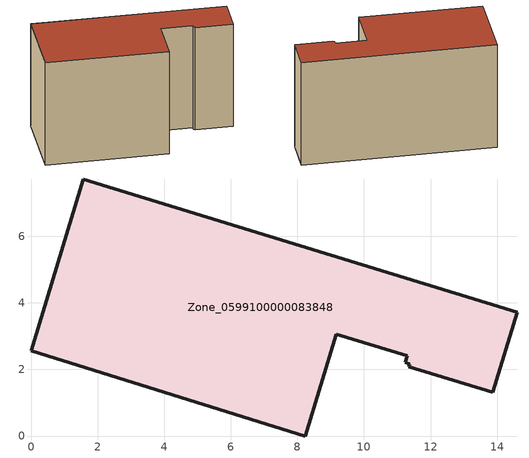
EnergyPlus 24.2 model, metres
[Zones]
Zone_0599100000083848
 floor ground (C_G): 0,2.56 1.57,7.72 14.61,3.72 13.87,1.31 11.35,2.08 11.38,2.15 11.24,2.21 11.3,2.41 9.17,3.06 8.24,0 z0
 wall outside (C_F): 1.57,7.72 0,2.56 8.24,0 9.17,3.06 11.3,2.41 11.24,2.21 11.38,2.15 11.35,2.08 13.87,1.31 14.61,3.72 1.57,7.72 z0:8.09
 roof outside (C_R): 11.35,2.08 13.87,1.31 14.61,3.72 1.57,7.72 0,2.56 8.24,0 9.17,3.06 11.3,2.41 11.24,2.21 11.38,2.15 z8.09
[BUILDING]
Pand.0599100000083848: North Axis=0; Terrain=City; Loads Convergence Tolerance Value=0.04; Temperature Convergence Tolerance Value=0.4; Solar Distribution=FullExterior; Maximum Number of Warmup Days=25; Minimum Number of Warmup Days=1
[Site:Location]
Rotterdam.The.Hague.AP_ZH_NLD Design_Conditions: Latitude=51.96; Longitude=4.45; Time Zone=1; Elevation=-4.5
[SITE:GROUNDTEMPERATURE:BUILDINGSURFACE]
18, 18, 18, 18, 18, 18, 18, 18, 18, 18, 18, 18
[MATERIAL] Thermal Absorptance=0.9; Solar Absorptance=0.7; Visible Absorptance=0.7
Name | Roughness | Thickness | Conductivity | Density | Specific Heat
G.TI.1975-1991 | MediumSmooth | 0.15 | 0.288461 | 540 | 1210
F.TI.1975-1991 | Rough | 0.3 | 0.230769 | 1920 | 840
R.TI.1975-1991 | MediumRough | 0.2 | 0.153846 | 1500 | 1000
[CONSTRUCTION]
C_G: G.TI.1975-1991
C_F: F.TI.1975-1991
C_R: R.TI.1975-1991
[ZONE]
Zone_0599100000083848: Type=1; Multiplier=1; Ceiling Height=Autocalculate; Volume=Autocalculate; Floor Area=autocalculate; Part of Total Floor Area=Yes
[ZONEINFILTRATION:DESIGNFLOWRATE]
Infil_Zone_0599100000083848: Zone or ZoneList or Space or SpaceList=Zone_0599100000083848; Schedule=AlwaysOn; Design Flow Rate Calculation Method=Flow/Area; Flow Rate per Floor Area=0.003; Constant Term Coefficient=1; Temperature Term Coefficient=0; Velocity Term Coefficient=0; Velocity Squared Term Coefficient=0
[HVACTEMPLATE:ZONE:IDEALLOADSAIRSYSTEM]
Zone_0599100000083848: Maximum Heating Supply Air Temperature=50; Minimum Cooling Supply Air Temperature=13; Maximum Heating Supply Air Humidity Ratio=0.0156; Minimum Cooling Supply Air Humidity Ratio=0.0077; Heating Limit=NoLimit; Cooling Limit=NoLimit; Dehumidification Control Type=ConstantSensibleHeatRatio; Cooling Sensible Heat Ratio=0.7; Dehumidification Setpoint=60; Humidification Control Type=None; Humidification Setpoint=30; Outdoor Air Method=None; Outdoor Air Flow Rate per Person=0.00944; Outdoor Air Flow Rate per Zone Floor Area=0; Outdoor Air Flow Rate per Zone=0; Demand Controlled Ventilation Type=None; Outdoor Air Economizer Type=NoEconomizer; Heat Recovery Type=None; Sensible Heat Recovery Effectiveness=0.7; Latent Heat Recovery Effectiveness=0.65
[ZONECONTROL:THERMOSTAT]
ThermostatControl_Zone_0599100000083848: Zone or ZoneList=Zone_0599100000083848; Control Type Schedule=DualSetpointControlType; Control 1=Thermostat_Zone_0599100000083848; Temperature Difference Between Cutout And Setpoint=0
[THERMOSTATSETPOINT:DUALSETPOINT]
Thermostat_Zone_0599100000083848: Heating Setpoint Temperature Schedule=HeatingSetpoint_Zone_0599100000083848; Cooling Setpoint Temperature Schedule=CoolingSetpoint_Zone_0599100000083848
[SCHEDULE:COMPACT]
HeatingSetpoint_Zone_0599100000083848: Through: 12/31, For: AllDays, Until: 24:00, 21
CoolingSetpoint_Zone_0599100000083848: Through: 12/31, For: AllDays, Until: 24:00, 24
DualSetpointControlType: Through: 12/31, For: AllDays, Until: 24:00, 4
AlwaysOn: Through: 12/31, For: AllDays, Until: 24:00, 1
